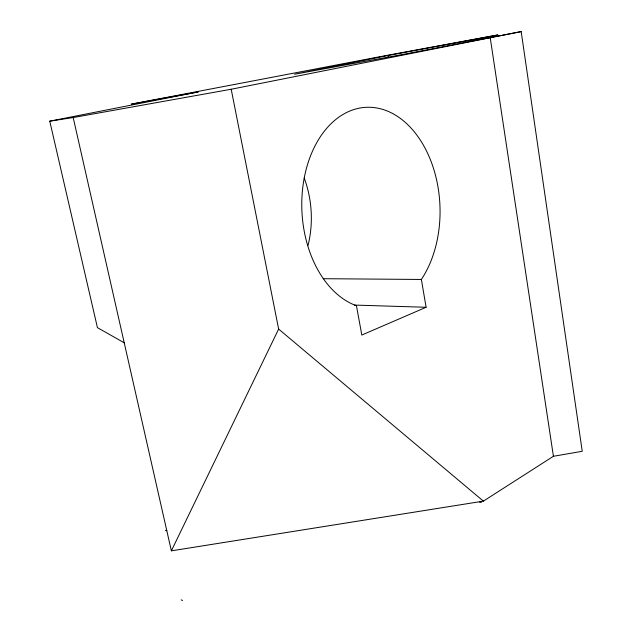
<?xml version="1.0" encoding="UTF-8"?>
<svg xmlns="http://www.w3.org/2000/svg" width="632" height="632" viewBox="0 0 632 632"><rect width="100%" height="100%" fill="white"/><g stroke="black" fill="none" stroke-linecap="round" stroke-linejoin="round"><path stroke-width="0.95" d="M49.762 121.17L198.25 91.932L131.314 104.146L379.887 56.706L497.874 34.942L388.048 55.482L294.591 74.236L402.94 54.415L521.187 31.6L582.238 451.295L553.419 456.28L483.393 501.137L171.367 550.843L278.633 329.067L231.201 89.246L73.186 117.552L49.762 121.17L97.431 327.645L124.228 342.797M426.102 307.271L361.812 335.047L356.464 305.762A100.82 69.07 87.4 0 1 306.994 166.35A100.82 69.07 87.4 0 1 408.359 125.27A100.82 69.07 87.4 0 1 421.37 279.455L426.102 307.271L354.528 305.074M231.201 89.246L521.187 31.6M323.268 278.704L421.37 279.455M479.577 502.124L481.347 502.448M165.347 530.359L166.816 530.762M181.123 599.894L182.601 600.4M278.633 329.067L483.393 501.137M73.186 117.552L171.367 550.843M388.048 55.482L388.38 57.425M490.187 37.501L553.419 456.28M304.245 178.129A89.57 68.209 86.3 0 1 308.084 245.279"/></g></svg>
